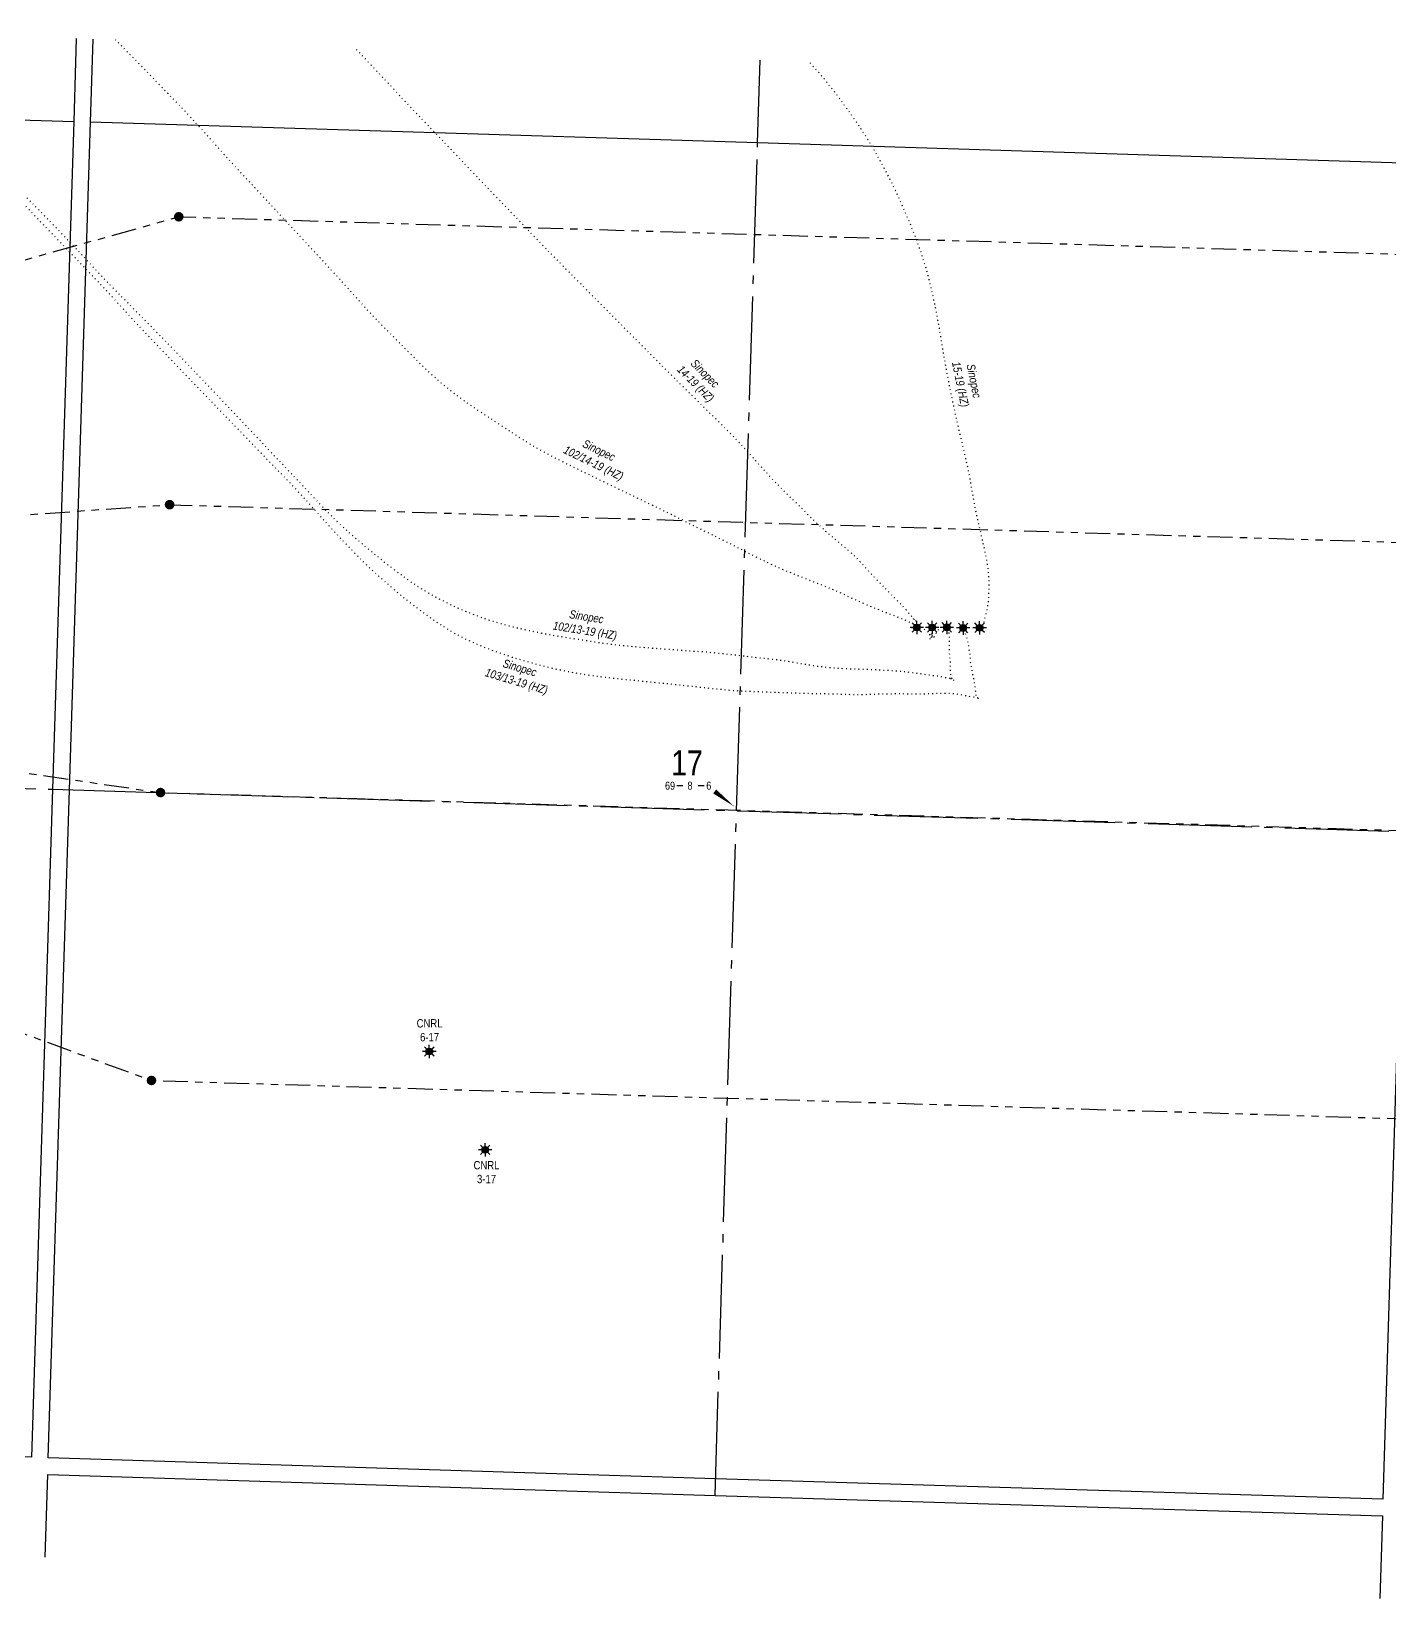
# Model space of a CAD drawing. Extents: x 353684 to 362846, y 6089656 to 6096169.
# Drawn here: x 359443 to 361079, y 6093163 to 6095051 of the extents above; entities that cross this region are included whole.
import ezdxf
from ezdxf.enums import TextEntityAlignment as Align

# ---------------------------------------------------------------- set-up
doc = ezdxf.new("R2010")
doc.units = 0
doc.header["$LTSCALE"] = 5
for name, pattern in [('foc-DOT', [1, 0.2, -0.8]), ('foc-DRILLPATH', [14.75, 6, -1.75, 1.75, -1.75, 1.75, -1.75]), ('foc-QUARTERLINE', [33, 25, -3, 2, -3])]:
    doc.linetypes.add(name, pattern=pattern)
for name, color, linetype in [('10', 1, 'Continuous'), ('9', 3, 'Continuous'), ('ABADATA-DRILL', 8, 'foc-DOT'), ('ABADATA-DRILL-T', 8, 'Continuous'), ('DRILL-T', 8, 'Continuous'), ('L-MON', 1, 'Continuous'), ('L-QSEC', 8, 'foc-QUARTERLINE'), ('L-SEC', 7, 'Continuous'), ('L-SECLBL', 7, 'Continuous'), ('P-PDRILLPATH', 12, 'foc-DRILLPATH')]:
    doc.layers.add(name, color=color, linetype=linetype)
doc.styles.add('80L', font='ARIALN.TTF', dxfattribs={"height": 10})
doc.styles.add('SIMPLEX', font='ARIALN.TTF')

# ---------------------------------------------------------------- blocks, each defined once
blk = doc.blocks.new('plbh')
at = {"layer": 'L-MON'}
h = blk.add_hatch(color=255, dxfattribs=at)
h.dxf.hatch_style = 1
edge = h.paths.add_edge_path()
edge.add_arc((0, 0), 1.16, 0, 360)
h = blk.add_hatch(color=256, dxfattribs=at)
h.dxf.hatch_style = 1
h.paths.add_polyline_path([(-0.96, 0, 1), (0.96, 0, 1)])
h.paths.add_polyline_path([(0.91, 0, -1), (-0.91, 0, -1)], flags=16)
h.paths.add_polyline_path([(0.45, 0, -1), (-0.45, 0, -1)], flags=0)
h = blk.add_hatch(color=256, dxfattribs=at)
h.dxf.hatch_style = 1
h.paths.add_polyline_path([(-0.45, 0, 1), (0.45, 0, 1)])
h.paths.add_polyline_path([(0.4, 0, -1), (-0.4, 0, -1)], flags=16)
at = {"layer": 'L-MON', "color": 240}
for radius in [0.96, 0.91, 0.45, 0.4]:
    blk.add_circle((0, 0), radius, dxfattribs=at)
blk = doc.blocks.new('GAS')
h = blk.add_hatch(color=255)
h.dxf.hatch_style = 1
edge = h.paths.add_edge_path()
edge.add_arc((0, 0), 0.9, 0, 360)
for p, q in [((-0.81, 0), (-1.62, 0)), ((-0.57, 0.57), (-1.14, 1.14)), ((0, 0.81), (0, 1.62)), ((0.57, 0.57), (1.14, 1.14)), ((1.62, 0), (0.81, 0)), ((-0.57, -0.57), (-1.14, -1.14)), ((0, -0.81), (0, -1.62)), ((1.14, -1.14), (0.57, -0.57))]:
    blk.add_line(p, q)
blk.add_circle((0, 0), 0.8)
blk = doc.blocks.new('L-SECLBL')
at = {"layer": '9', "color": 7}
for p, q in [((-5.1, -27.8), (-12.3, -27.8)), ((20.7, -27.8), (13.5, -27.8))]:
    blk.add_line(p, q, dxfattribs=at)
at = {"layer": '10', "color": 2, "style": 'SIMPLEX'}
blk.add_attdef('SEC', text='', height=30, dxfattribs=at).set_placement((0, 0), align=Align.MIDDLE)
at = {"layer": '10', "color": 5, "style": '80L'}
blk.add_attdef('TWP', text='', height=9.5, dxfattribs=at).set_placement((-14.4, -27.4), align=Align.MIDDLE_RIGHT)
blk.add_attdef('RGE', text='', height=9.5, dxfattribs=at).set_placement((3.6, -27.4), align=Align.MIDDLE_CENTER)
blk.add_attdef('MER', text='', height=9.5, dxfattribs=at).set_placement((23.2, -27.4), align=Align.MIDDLE_LEFT)

msp = doc.modelspace()

# ---------------------------------------------------------------- linework, layer by layer
at = {"layer": 'ABADATA-DRILL', "flags": 128}
for points in [[(360566.7, 6094332.872), (360566.7, 6094332.872), (360566.701, 6094332.932), (360566.624, 6094333.004), (360566.462, 6094333.26), (360566.387, 6094333.762), (360566.231, 6094334.207), (360566.437, 6094334.081), (360566.346, 6094333.093), (360565.805, 6094332.42), (360565.298, 6094332.195), (360564.538, 6094331.879), (360563.859, 6094331.61), (360563.403, 6094331.424), (360563.395, 6094331.474), (360563.683, 6094331.735), (360563.89, 6094331.979), (360564.256, 6094332.478), (360564.631, 6094332.956), (360565.028, 6094333.504), (360565.333, 6094334.275), (360565.464, 6094334.961), (360565.532, 6094334.889), (360565.624, 6094334.306), (360565.851, 6094332.608), (360566.38, 6094329.37), (360567.364, 6094325.608), (360568.037, 6094323.776), (360568.76, 6094321.913), (360569.504, 6094319.788), (360570.218, 6094317.345), (360570.75, 6094314.827), (360571.092, 6094312.635), (360571.443, 6094310.413), (360571.823, 6094307.82), (360572.279, 6094305.125), (360572.748, 6094302.519), (360573.146, 6094299.865), (360573.39, 6094297.086), (360573.481, 6094294.232), (360573.654, 6094291.445), (360574.142, 6094288.779), (360574.708, 6094286.1), (360575.148, 6094283.175), (360575.559, 6094280.331), (360575.97, 6094277.767), (360576.433, 6094275.281), (360577.037, 6094272.851), (360577.681, 6094270.38), (360578.224, 6094267.892), (360578.584, 6094265.319), (360578.883, 6094262.729), (360579.249, 6094260.316), (360579.574, 6094257.915), (360579.855, 6094255.365), (360580.132, 6094253.025), (360580.408, 6094251.276), (360580.709, 6094250.006), (360581.097, 6094249.293), (360581.6, 6094249.088), (360582.194, 6094248.879), (360582.741, 6094248.432), (360583.095, 6094247.92), (360583.202, 6094247.517), (360583.061, 6094247.171), (360582.864, 6094246.947), (360582.666, 6094246.663), (360582.74, 6094246.501), (360582.961, 6094246.504), (360582.969, 6094246.464), (360582.745, 6094246.321), (360582.614, 6094246.305), (360582.629, 6094246.464), (360582.856, 6094246.687), (360582.844, 6094246.618), (360582.636, 6094246.344), (360583.251, 6094246.495), (360583.375, 6094246.651), (360583.376, 6094246.661), (360583.281, 6094246.824), (360583.029, 6094247.102), (360582.782, 6094247.51), (360582.584, 6094247.886), (360582.261, 6094248.126), (360581.636, 6094248.306), (360580.671, 6094248.466), (360579.385, 6094248.616), (360577.769, 6094248.767), (360575.954, 6094248.973), (360573.874, 6094249.318), (360571.337, 6094249.787), (360568.404, 6094250.359), (360565.123, 6094251.042), (360561.514, 6094251.774), (360557.474, 6094252.47), (360553.079, 6094253.008), (360548.356, 6094253.305), (360543.365, 6094253.38), (360537.93, 6094253.29), (360532.131, 6094253.08), (360526.041, 6094252.85), (360519.631, 6094252.629), (360513.053, 6094252.484), (360506.179, 6094252.468), (360498.939, 6094252.583), (360491.51, 6094252.725), (360483.917, 6094252.761), (360476.26, 6094252.64), (360468.412, 6094252.504), (360460.401, 6094252.294), (360452.208, 6094251.999), (360443.848, 6094251.779), (360435.272, 6094251.746), (360426.794, 6094251.92), (360410.791, 6094252.409), (360405.814, 6094252.564), (360397.146, 6094252.774), (360388.336, 6094252.918), (360379.517, 6094253.093), (360370.411, 6094253.356), (360361.187, 6094253.684), (360351.973, 6094254.011), (360342.768, 6094254.328), (360333.503, 6094254.637), (360324.059, 6094254.971), (360314.704, 6094255.292), (360305.281, 6094255.646), (360296.041, 6094256.124), (360286.598, 6094256.798), (360277.148, 6094257.613), (360267.664, 6094258.569), (360248.778, 6094260.598), (360239.244, 6094261.595), (360229.75, 6094262.591), (360220.168, 6094263.63), (360210.795, 6094264.643), (360201.391, 6094265.616), (360191.767, 6094266.596), (360182.171, 6094267.546), (360172.616, 6094268.484), (360163.032, 6094269.453), (360153.486, 6094270.39), (360134.261, 6094272.46), (360115.221, 6094275.014), (360096.219, 6094278.137), (360077.476, 6094281.853), (360058.856, 6094286.315), (360040.234, 6094291.367), (360022.034, 6094296.797), (360003.894, 6094302.865), (359985.938, 6094309.717), (359977.052, 6094313.496), (359968.321, 6094317.479), (359951.279, 6094326.354), (359935.084, 6094336.414), (359919.307, 6094347.35), (359903.961, 6094358.664), (359889.095, 6094370.592), (359874.523, 6094382.972), (359860.126, 6094395.487), (359846.018, 6094408.622), (359832.407, 6094422.333), (359819.133, 6094436.203), (359805.939, 6094450.11), (359792.976, 6094464.351), (359780.256, 6094478.714), (359767.336, 6094493.043), (359754.224, 6094507.008), (359727.595, 6094534.461), (359714.196, 6094548.215), (359700.889, 6094562.016), (359687.573, 6094575.857), (359674.305, 6094589.627), (359660.982, 6094603.539), (359647.753, 6094617.297), (359634.335, 6094631.082), (359620.939, 6094644.916), (359607.653, 6094658.736), (359594.201, 6094672.722), (359580.976, 6094686.58), (359567.799, 6094700.687), (359554.765, 6094714.91), (359541.751, 6094729.142), (359528.694, 6094743.266), (359515.834, 6094756.953), (359502.46, 6094770.876), (359489.125, 6094784.728), (359475.743, 6094798.701), (359462.611, 6094812.327), (359449.392, 6094826.075), (359436.207, 6094839.953), (359422.935, 6094853.903), (359409.523, 6094867.887), (359396.418, 6094881.752), (359383.196, 6094895.71), (359369.924, 6094909.68), (359356.871, 6094923.604), (359343.764, 6094937.739), (359330.618, 6094951.885), (359317.572, 6094966.038), (359304.606, 6094980.179), (359291.511, 6094994.383), (359278.505, 6095008.535), (359265.468, 6095022.648), (359252.26, 6095036.736), (359239.091, 6095050.793)], [(360546.6, 6094333.276), (360546.6, 6094333.276), (360546.633, 6094333.365), (360546.666, 6094333.464), (360546.642, 6094333.664), (360546.568, 6094334.187), (360546.416, 6094334.762), (360546.033, 6094335.334), (360545.593, 6094335.968), (360545.215, 6094336.36), (360544.842, 6094336.272), (360544.617, 6094335.799), (360544.382, 6094334.995), (360544.268, 6094334.229), (360544.502, 6094333.701), (360545.014, 6094333.105), (360545.791, 6094332.36), (360546.373, 6094331.772), (360546.676, 6094331.562), (360546.844, 6094331.467), (360546.893, 6094331.435), (360547.011, 6094331.382), (360547.119, 6094331.318), (360547.236, 6094331.205), (360547.339, 6094330.981), (360547.435, 6094330.538), (360547.544, 6094329.855), (360547.616, 6094328.962), (360547.67, 6094327.81), (360547.738, 6094326.447), (360547.875, 6094324.732), (360548.03, 6094322.656), (360548.203, 6094320.489), (360548.326, 6094318.335), (360548.282, 6094315.965), (360548.198, 6094313.586), (360548.187, 6094311.306), (360548.277, 6094309.062), (360548.327, 6094306.809), (360548.335, 6094304.488), (360548.383, 6094302.165), (360548.501, 6094299.85), (360548.709, 6094297.543), (360548.951, 6094295.354), (360549.249, 6094293.344), (360549.518, 6094291.404), (360549.577, 6094289.442), (360549.493, 6094287.383), (360549.452, 6094285.083), (360549.497, 6094282.681), (360549.623, 6094280.316), (360549.672, 6094278.033), (360549.722, 6094276.101), (360549.885, 6094274.575), (360550.125, 6094273.287), (360550.449, 6094272.456), (360550.859, 6094272.123), (360551.287, 6094271.74), (360551.685, 6094271.017), (360552.058, 6094270.125), (360552.446, 6094269.423), (360552.862, 6094268.969), (360553.265, 6094268.737), (360553.653, 6094268.675), (360553.802, 6094268.94), (360553.856, 6094269.399), (360553.539, 6094269.819), (360553.082, 6094269.933), (360552.735, 6094270.044), (360552.609, 6094270.478), (360552.665, 6094270.997), (360552.081, 6094271.515), (360551.008, 6094271.759), (360550.442, 6094271.576), (360550.373, 6094271.288), (360550.425, 6094271.036), (360550.398, 6094270.817), (360550.497, 6094270.764), (360550.693, 6094270.978), (360550.698, 6094271.138), (360550.546, 6094271.053), (360550.42, 6094270.887), (360550.385, 6094270.727), (360550.384, 6094270.688), (360550.43, 6094270.856), (360550.569, 6094271.172), (360550.8, 6094271.515), (360550.97, 6094271.5), (360551.085, 6094271.346), (360551.094, 6094271.326), (360551.084, 6094271.326), (360550.846, 6094271.363), (360550.267, 6094271.411), (360549.399, 6094271.509), (360548.334, 6094271.682), (360546.909, 6094271.866), (360545.125, 6094272.082), (360543.114, 6094272.405), (360540.878, 6094272.875), (360538.323, 6094273.404), (360535.357, 6094273.917), (360532.04, 6094274.371), (360528.4, 6094274.754), (360524.452, 6094275.207), (360520.24, 6094275.839), (360515.93, 6094276.563), (360511.251, 6094277.31), (360506.301, 6094278.004), (360501.007, 6094278.629), (360495.513, 6094279.201), (360489.847, 6094279.767), (360484.071, 6094280.288), (360478.191, 6094280.691), (360472.048, 6094281.022), (360457.486, 6094281.816), (360456.377, 6094281.881), (360449.732, 6094282.128), (360443.193, 6094282.292), (360436.646, 6094282.466), (360430.148, 6094282.648), (360423.684, 6094282.95), (360417.345, 6094283.387), (360410.847, 6094283.86), (360404.3, 6094284.384), (360397.537, 6094285.055), (360391.027, 6094285.778), (360384.241, 6094286.67), (360377.351, 6094287.745), (360369.947, 6094289.016), (360361.998, 6094290.465), (360353.819, 6094291.9), (360345.493, 6094293.12), (360337.04, 6094294.124), (360328.544, 6094295.029), (360319.92, 6094295.978), (360311.197, 6094296.99), (360302.355, 6094298.036), (360293.533, 6094299.061), (360284.39, 6094300.076), (360275.147, 6094301.085), (360267.298, 6094301.9), (360257.821, 6094302.775), (360248.27, 6094303.523), (360238.756, 6094304.18), (360229.231, 6094304.837), (360210.244, 6094306.179), (360191.181, 6094307.653), (360172.248, 6094309.164), (360153.392, 6094310.872), (360133.749, 6094313.315), (360114.67, 6094316.231), (360095.662, 6094319.134), (360076.628, 6094322.198), (360057.707, 6094325.679), (360038.747, 6094329.522), (360019.946, 6094333.96), (360001.351, 6094339.221), (359983.201, 6094345.289), (359965.508, 6094352.204), (359948.198, 6094359.887), (359931.267, 6094368.478), (359914.855, 6094377.974), (359898.949, 6094388.314), (359883.617, 6094399.427), (359868.631, 6094411.04), (359854.148, 6094422.716), (359839.306, 6094435.115), (359824.955, 6094447.508), (359810.947, 6094460.33), (359797.568, 6094473.763), (359784.581, 6094487.544), (359771.615, 6094501.385), (359758.608, 6094515.187), (359745.539, 6094528.9), (359732.501, 6094542.683), (359719.516, 6094556.534), (359706.488, 6094570.317), (359693.47, 6094584.079), (359680.433, 6094597.882), (359667.406, 6094611.654), (359654.367, 6094625.407), (359641.266, 6094639.081), (359628.165, 6094652.746), (359615.056, 6094666.491), (359601.875, 6094680.138), (359588.58, 6094693.709), (359575.234, 6094707.211), (359561.906, 6094720.652), (359548.356, 6094734.381), (359534.9, 6094748.207), (359521.678, 6094762.175), (359508.616, 6094776.139), (359495.455, 6094790.136), (359482.164, 6094804.126), (359468.819, 6094817.999), (359455.384, 6094831.864), (359441.976, 6094845.618), (359428.529, 6094859.444), (359415.053, 6094873.28), (359401.668, 6094887.154), (359388.602, 6094901.277), (359375.763, 6094915.674), (359363.086, 6094930.086), (359350.31, 6094944.571), (359337.57, 6094958.925), (359324.77, 6094973.26), (359311.709, 6094987.574), (359298.719, 6095001.575), (359285.774, 6095015.755), (359272.926, 6095030.163), (359260.139, 6095044.608), (359255.833, 6095049.553)], [(360526.635, 6094333.898), (360526.635, 6094333.898), (360526.774, 6094333.863), (360526.844, 6094333.881), (360526.866, 6094333.931), (360526.88, 6094334.06), (360526.875, 6094334.22), (360526.899, 6094334.37), (360526.953, 6094335.128), (360526.934, 6094335.479), (360526.954, 6094335.789), (360526.989, 6094335.948), (360526.989, 6094335.958), (360526.957, 6094335.899), (360526.905, 6094335.82), (360526.671, 6094335.707), (360526.275, 6094335.51), (360525.829, 6094335.323), (360525.364, 6094335.168), (360524.85, 6094334.744), (360524.509, 6094334.064), (360524.426, 6094333.636), (360524.376, 6094333.328), (360524.345, 6094332.979), (360524.336, 6094332.679), (360524.348, 6094332.418), (360524.394, 6094332.287), (360524.467, 6094332.074), (360524.566, 6094331.721), (360524.671, 6094331.238), (360524.696, 6094330.126), (360524.655, 6094329.117), (360524.663, 6094328.727), (360524.651, 6094328.337), (360524.655, 6094327.836), (360524.666, 6094327.226), (360524.693, 6094325.834), (360524.688, 6094324.394), (360524.688, 6094323.733), (360524.699, 6094323.133), (360524.722, 6094321.952), (360524.763, 6094321.34), (360524.787, 6094320.809), (360524.812, 6094320.028), (360524.827, 6094319.527), (360524.908, 6094319.244), (360525.572, 6094319.034), (360526.074, 6094319.428), (360526.16, 6094319.606), (360526.336, 6094320.14), (360526.66, 6094320.881), (360526.781, 6094321.237), (360526.81, 6094321.546), (360526.818, 6094321.776), (360526.801, 6094321.897), (360526.853, 6094321.965), (360526.993, 6094321.931), (360527.2, 6094321.844), (360527.449, 6094321.797), (360527.718, 6094321.778), (360528.021, 6094321.859), (360528.326, 6094322.029), (360528.62, 6094322.13), (360528.929, 6094322.121), (360529.148, 6094322.084), (360529.366, 6094322.017), (360529.639, 6094322.108), (360529.852, 6094322.182), (360529.856, 6094322.002), (360529.699, 6094321.776), (360529.455, 6094321.664), (360529.176, 6094321.673), (360528.929, 6094321.78), (360528.691, 6094321.868), (360528.465, 6094321.985), (360528.23, 6094322.162), (360527.966, 6094322.361), (360527.676, 6094322.68), (360527.44, 6094323.137), (360527.287, 6094323.663), (360527.188, 6094324.046), (360527.107, 6094324.008), (360526.882, 6094323.515), (360526.552, 6094322.885), (360526.228, 6094322.445), (360525.93, 6094322.194), (360525.666, 6094322.062), (360525.662, 6094321.942), (360525.964, 6094321.683), (360526.373, 6094321.32), (360526.843, 6094320.985), (360527.246, 6094320.742), (360527.531, 6094320.603), (360527.758, 6094320.476), (360528.131, 6094320.245), (360528.259, 6094320.191), (360528.36, 6094320.217), (360528.484, 6094320.344), (360528.639, 6094320.519), (360528.825, 6094320.693), (360529.037, 6094320.747), (360529.245, 6094320.68), (360529.432, 6094320.604), (360529.582, 6094320.59), (360529.664, 6094320.637), (360529.707, 6094320.756), (360529.804, 6094320.963), (360529.952, 6094321.238), (360530.122, 6094321.553), (360530.197, 6094321.711), (360530.165, 6094321.962), (360529.984, 6094322.258), (360529.548, 6094322.712), (360528.985, 6094323.259), (360528.373, 6094323.839), (360527.586, 6094324.283), (360526.629, 6094324.724), (360525.549, 6094325.367), (360524.531, 6094326.09), (360523.663, 6094326.827), (360522.667, 6094327.608), (360521.374, 6094328.489), (360519.746, 6094329.54), (360517.832, 6094330.75), (360515.583, 6094332.101), (360512.946, 6094333.514), (360509.898, 6094334.92), (360506.463, 6094336.397), (360502.704, 6094338.095), (360498.641, 6094339.983), (360494.239, 6094341.941), (360489.52, 6094343.959), (360484.518, 6094345.916), (360479.257, 6094347.88), (360473.789, 6094349.962), (360468.017, 6094352.223), (360461.989, 6094354.632), (360455.764, 6094357.137), (360449.393, 6094359.796), (360442.909, 6094362.64), (360436.279, 6094365.648), (360429.433, 6094368.793), (360422.439, 6094371.982), (360418.877, 6094373.554), (360415.876, 6094374.868), (360405.68, 6094379.348), (360403.815, 6094380.176), (360401.13, 6094381.33), (360396.733, 6094383.088), (360390.889, 6094385.311), (360389.524, 6094385.824), (360380.529, 6094389.326), (360376.695, 6094390.866), (360370.826, 6094393.23), (360369.502, 6094393.762), (360362.228, 6094396.659), (360354.927, 6094399.618), (360347.658, 6094402.676), (360340.424, 6094405.863), (360339.299, 6094406.378), (360333.223, 6094409.169), (360327.78, 6094411.73), (360325.237, 6094412.96), (360318.566, 6094416.219), (360311.029, 6094419.976), (360303.386, 6094423.866), (360295.577, 6094427.871), (360287.649, 6094431.92), (360285.916, 6094432.804), (360279.552, 6094436.004), (360271.296, 6094440.103), (360262.87, 6094444.228), (360254.345, 6094448.365), (360245.823, 6094452.603), (360237.253, 6094456.922), (360228.694, 6094461.26), (360220.134, 6094465.589), (360213.621, 6094468.814), (360204.989, 6094473.035), (360198.345, 6094476.233), (360196.305, 6094477.217), (360187.62, 6094481.37), (360170.312, 6094489.753), (360152.964, 6094498.117), (360135.556, 6094506.474), (360118.25, 6094514.927), (360100.923, 6094523.311), (360083.639, 6094531.813), (360066.493, 6094540.561), (360049.623, 6094549.821), (360033.209, 6094559.918), (360017.1, 6094570.475), (360000.992, 6094581.081), (359984.853, 6094591.649), (359968.879, 6094602.372), (359953.263, 6094613.684), (359938.21, 6094625.709), (359923.759, 6094638.435), (359909.877, 6094651.764), (359896.295, 6094665.404), (359882.704, 6094679.073), (359869.143, 6094692.743), (359855.706, 6094706.558), (359842.538, 6094720.655), (359829.658, 6094734.993), (359816.799, 6094749.34), (359803.786, 6094763.593), (359790.71, 6094777.757), (359777.612, 6094791.842), (359764.465, 6094805.948), (359751.348, 6094820.073), (359738.271, 6094834.198), (359725.114, 6094848.324), (359711.978, 6094862.45), (359698.889, 6094876.535), (359685.723, 6094890.662), (359672.76, 6094904.912), (359659.963, 6094919.338), (359647.073, 6094933.697), (359634.09, 6094947.938), (359620.788, 6094961.909), (359607.372, 6094975.744), (359592.744, 6094991.127), (359579.268, 6095004.963), (359565.738, 6095018.681), (359552.239, 6095032.408), (359544.203, 6095040.597)], [(360507.213, 6094335.505), (360507.213, 6094335.505), (360507.268, 6094335.363), (360507.408, 6094335.019), (360507.62, 6094334.452), (360507.873, 6094333.894), (360508.112, 6094333.536), (360508.209, 6094333.103), (360508.143, 6094332.595), (360508.041, 6094331.898), (360507.492, 6094331.635), (360506.407, 6094332.109), (360505.425, 6094332.7), (360504.853, 6094332.988), (360504.483, 6094332.989), (360504.03, 6094332.903), (360503.492, 6094332.64), (360503.298, 6094332.516), (360503.073, 6094332.363), (360502.877, 6094332.169), (360502.947, 6094332.167), (360503.486, 6094332.45), (360503.689, 6094332.544), (360504.087, 6094332.791), (360504.537, 6094333.118), (360505.019, 6094333.483), (360505.415, 6094333.981), (360505.558, 6094334.406), (360505.805, 6094334.959), (360506.248, 6094335.696), (360506.366, 6094335.932), (360506.685, 6094336.552), (360506.978, 6094336.963), (360507.417, 6094337.58), (360508.01, 6094338.282), (360508.298, 6094338.563), (360508.372, 6094338.981), (360508.379, 6094339.541), (360508.39, 6094340.231), (360508.169, 6094340.818), (360507.714, 6094341.313), (360507.608, 6094341.436), (360507.086, 6094342.042), (360506.584, 6094342.608), (360506.298, 6094343.067), (360505.955, 6094343.618), (360505.473, 6094343.894), (360505.085, 6094343.635), (360504.946, 6094343.34), (360504.998, 6094343.088), (360505.182, 6094342.912), (360505.735, 6094342.675), (360506.082, 6094342.234), (360506.204, 6094341.98), (360506.643, 6094341.616), (360506.739, 6094341.493), (360506.59, 6094341.218), (360506.443, 6094341.002), (360506.446, 6094341.412), (360506.489, 6094341.821), (360506.526, 6094342.05), (360506.538, 6094342.119), (360506.522, 6094342.25), (360506.494, 6094342.311), (360506.398, 6094342.424), (360506.098, 6094342.763), (360505.596, 6094343.329), (360504.948, 6094344.07), (360504.126, 6094344.976), (360503.198, 6094346.025), (360502.145, 6094347.229), (360500.957, 6094348.577), (360499.653, 6094350.088), (360498.184, 6094351.765), (360496.544, 6094353.706), (360494.624, 6094355.987), (360492.322, 6094358.51), (360489.614, 6094361.196), (360486.622, 6094364.071), (360483.489, 6094367.23), (360480.165, 6094370.685), (360476.589, 6094374.418), (360472.721, 6094378.411), (360468.598, 6094382.531), (360464.3, 6094386.857), (360459.93, 6094391.405), (360455.487, 6094396.216), (360450.9, 6094401.211), (360446.137, 6094406.332), (360441.161, 6094411.65), (360435.946, 6094417.035), (360430.458, 6094422.329), (360424.675, 6094427.481), (360418.669, 6094432.521), (360412.426, 6094437.648), (360406.078, 6094442.968), (360399.719, 6094448.539), (360393.405, 6094454.318), (360387.484, 6094459.836), (360378.13, 6094468.851), (360375.831, 6094471.154), (360375.501, 6094471.484), (360371.806, 6094475.251), (360365.43, 6094481.563), (360358.987, 6094487.687), (360352.607, 6094493.869), (360346.319, 6094500.148), (360340.075, 6094506.555), (360333.884, 6094513.051), (360327.758, 6094519.685), (360321.665, 6094526.428), (360315.544, 6094533.232), (360309.383, 6094540.067), (360303.134, 6094546.936), (360296.835, 6094553.825), (360290.425, 6094560.658), (360283.852, 6094567.426), (360277.158, 6094574.128), (360270.382, 6094580.802), (360263.558, 6094587.528), (360256.744, 6094594.234), (360249.909, 6094600.93), (360243.075, 6094607.676), (360236.212, 6094614.433), (360229.359, 6094621.17), (360222.486, 6094627.927), (360215.653, 6094634.683), (360208.851, 6094641.499), (360202.071, 6094648.333), (360195.28, 6094655.168), (360184.221, 6094666.278), (360181.708, 6094668.797), (360168.116, 6094682.457), (360154.526, 6094696.148), (360140.935, 6094709.818), (360127.363, 6094723.477), (360113.801, 6094737.126), (360100.242, 6094750.845), (360086.702, 6094764.544), (360073.182, 6094778.271), (360059.725, 6094792.077), (360046.349, 6094805.901), (360033.016, 6094819.823), (360019.694, 6094833.775), (360012.976, 6094840.707), (360006.237, 6094847.601), (359992.852, 6094861.464), (359979.57, 6094875.395), (359966.349, 6094889.393), (359953.13, 6094903.442), (359939.836, 6094917.363), (359926.462, 6094931.236), (359919.775, 6094938.178), (359913.097, 6094945.119), (359899.825, 6094959.07), (359886.677, 6094973.156), (359873.529, 6094987.243), (359866.934, 6094994.262), (359860.33, 6095001.281), (359853.745, 6095008.319), (359847.151, 6095015.348), (359833.91, 6095029.337), (359831.795, 6095031.582)], [(360586.661, 6094332.139), (360586.661, 6094332.139), (360586.697, 6094332.017), (360586.931, 6094331.8), (360587.433, 6094331.534), (360588.085, 6094331.284), (360588.781, 6094331.142), (360589.35, 6094331.084), (360589.687, 6094331.314), (360589.678, 6094331.685), (360589.151, 6094332.091), (360588.257, 6094332.639), (360587.364, 6094333.187), (360586.565, 6094333.542), (360585.511, 6094333.745), (360584.34, 6094333.762), (360583.482, 6094333.508), (360583.004, 6094333.263), (360582.698, 6094333.073), (360582.308, 6094332.745), (360582.178, 6094332.418), (360582.225, 6094332.027), (360582.452, 6094331.269), (360582.717, 6094330.781), (360582.981, 6094330.592), (360583.181, 6094330.596), (360583.315, 6094330.712), (360583.48, 6094330.877), (360583.716, 6094331.05), (360583.932, 6094331.243), (360584.15, 6094331.497), (360584.331, 6094331.841), (360584.504, 6094332.266), (360584.866, 6094332.955), (360585.191, 6094333.765), (360585.339, 6094334.351), (360585.507, 6094334.596), (360585.85, 6094335.025), (360585.964, 6094335.132), (360585.915, 6094335.153), (360585.929, 6094335.303), (360585.868, 6094335.275), (360585.661, 6094335.702), (360585.651, 6094336.342), (360585.964, 6094336.743), (360586.314, 6094336.091), (360586.413, 6094335.418), (360586.485, 6094335.146), (360586.596, 6094334.862), (360587.24, 6094334.022), (360588.011, 6094333.407), (360588.53, 6094333.051), (360588.767, 6094332.953), (360589.188, 6094333.271), (360588.967, 6094333.257), (360588.156, 6094332.933), (360588.182, 6094333.122), (360588.264, 6094333.179), (360588.346, 6094333.247), (360588.442, 6094333.414), (360588.453, 6094333.444), (360588.647, 6094333.898), (360588.948, 6094334.579), (360589.259, 6094335.569), (360589.52, 6094336.882), (360589.847, 6094338.372), (360590.256, 6094339.96), (360590.729, 6094341.637), (360591.245, 6094343.461), (360591.81, 6094345.535), (360592.468, 6094348.036), (360593.26, 6094350.972), (360594.045, 6094354.34), (360594.76, 6094358.029), (360595.335, 6094362.043), (360595.74, 6094366.352), (360595.997, 6094371.077), (360596.196, 6094376.203), (360596.369, 6094381.74), (360596.35, 6094387.574), (360596.068, 6094393.615), (360595.531, 6094399.835), (360594.791, 6094406.261), (360593.741, 6094413.037), (360592.406, 6094419.982), (360590.833, 6094427.305), (360589.173, 6094434.71), (360587.426, 6094442.248), (360585.612, 6094449.868), (360583.765, 6094457.699), (360581.945, 6094465.75), (360580.251, 6094474.027), (360578.661, 6094482.4), (360577.213, 6094490.219), (360574.263, 6094506.659), (360573.333, 6094512.12), (360571.666, 6094520.927), (360569.766, 6094529.65), (360567.775, 6094538.326), (360565.724, 6094547.014), (360563.721, 6094555.621), (360561.729, 6094564.277), (360559.693, 6094573.095), (360557.649, 6094582.003), (360555.664, 6094590.879), (360553.664, 6094599.905), (360551.722, 6094608.9), (360549.849, 6094618.133), (360548.035, 6094627.374), (360546.245, 6094636.714), (360544.505, 6094646.073), (360542.806, 6094655.45), (360541.159, 6094664.886), (360539.564, 6094674.39), (360537.983, 6094683.724), (360536.378, 6094693.238), (360535.201, 6094700.088), (360534.758, 6094702.583), (360533.018, 6094711.922), (360531.109, 6094721.306), (360529.041, 6094730.745), (360526.913, 6094740.146), (360524.673, 6094749.51), (360522.242, 6094758.84), (360519.638, 6094768.066), (360513.811, 6094786.266), (360507.305, 6094804.177), (360500.06, 6094822.131), (360492.368, 6094839.87), (360484.399, 6094857.386), (360475.934, 6094874.718), (360467.064, 6094891.572), (360457.763, 6094908.1), (360447.856, 6094924.406), (360437.309, 6094940.442), (360426.175, 6094956.217), (360414.672, 6094971.752), (360402.961, 6094987.014), (360390.739, 6095001.612), (360379.112, 6095014.425)], [(360526.635, 6094333.898), (360526.635, 6094333.898), (360526.784, 6094333.863), (360526.854, 6094333.871), (360526.876, 6094333.93), (360526.89, 6094334.06), (360526.885, 6094334.22), (360526.91, 6094334.369), (360526.973, 6094335.128), (360526.944, 6094335.479), (360526.964, 6094335.788), (360526.998, 6094335.937), (360526.999, 6094335.957), (360526.977, 6094335.898), (360526.915, 6094335.82), (360526.691, 6094335.707), (360526.285, 6094335.509), (360525.839, 6094335.323), (360525.373, 6094335.158), (360524.87, 6094334.743), (360524.519, 6094334.064), (360524.436, 6094333.636), (360524.386, 6094333.327), (360524.365, 6094332.978), (360524.345, 6094332.668), (360524.368, 6094332.418), (360524.404, 6094332.286), (360524.477, 6094332.064), (360524.576, 6094331.721), (360524.681, 6094331.237), (360524.706, 6094330.126), (360524.665, 6094329.117), (360524.673, 6094328.726), (360524.661, 6094328.336), (360524.665, 6094327.826), (360524.676, 6094327.226), (360524.703, 6094325.834), (360524.708, 6094324.393), (360524.707, 6094323.733), (360524.709, 6094323.133), (360524.732, 6094321.941), (360524.773, 6094321.34), (360524.796, 6094320.799), (360524.822, 6094320.027), (360524.847, 6094319.527), (360524.918, 6094319.244), (360525.582, 6094319.033), (360526.094, 6094319.428), (360526.18, 6094319.605), (360526.346, 6094320.14), (360526.67, 6094320.88), (360526.791, 6094321.237), (360526.82, 6094321.546), (360526.828, 6094321.776), (360526.811, 6094321.896), (360526.863, 6094321.955), (360527.002, 6094321.93), (360527.21, 6094321.844), (360527.458, 6094321.786), (360527.738, 6094321.778), (360528.031, 6094321.858), (360528.336, 6094322.029), (360528.649, 6094322.129), (360528.94, 6094322.13), (360529.158, 6094322.083), (360529.377, 6094322.027), (360529.659, 6094322.108), (360529.872, 6094322.181), (360529.866, 6094322.011), (360529.709, 6094321.776), (360529.475, 6094321.663), (360529.196, 6094321.672), (360528.939, 6094321.78), (360528.702, 6094321.878), (360528.475, 6094321.985), (360528.241, 6094322.172), (360527.977, 6094322.37), (360527.686, 6094322.68), (360527.461, 6094323.147), (360527.307, 6094323.672), (360527.198, 6094324.045), (360527.127, 6094324.008), (360526.892, 6094323.515), (360526.562, 6094322.885), (360526.238, 6094322.455), (360525.94, 6094322.204), (360525.676, 6094322.072), (360525.672, 6094321.942), (360525.974, 6094321.682), (360526.394, 6094321.329), (360526.853, 6094320.985), (360527.256, 6094320.752), (360527.542, 6094320.613), (360527.778, 6094320.486), (360528.141, 6094320.244), (360528.279, 6094320.19), (360528.37, 6094320.217), (360528.494, 6094320.343), (360528.66, 6094320.528), (360528.835, 6094320.703), (360529.047, 6094320.756), (360529.255, 6094320.69), (360529.442, 6094320.604), (360529.592, 6094320.589), (360529.684, 6094320.636), (360529.727, 6094320.755), (360529.814, 6094320.962), (360529.962, 6094321.238), (360530.132, 6094321.553), (360530.303, 6094321.888), (360530.464, 6094322.253), (360530.676, 6094322.636), (360530.908, 6094322.999), (360531.129, 6094323.363), (360531.35, 6094323.706), (360531.57, 6094324.039), (360531.77, 6094324.343), (360531.98, 6094324.667), (360532.211, 6094325.03), (360532.475, 6094325.472), (360532.753, 6094326.043), (360533.027, 6094326.495), (360533.284, 6094326.707), (360533.559, 6094326.859), (360533.834, 6094327.03), (360534.111, 6094327.242), (360534.379, 6094327.483), (360534.597, 6094327.737), (360534.806, 6094328.03), (360534.927, 6094328.367), (360534.988, 6094328.735), (360535.08, 6094329.112), (360535.221, 6094329.478), (360535.373, 6094329.854), (360535.496, 6094330.28), (360535.58, 6094330.708)]]:
    msp.add_lwpolyline(points, dxfattribs=at)
at = {"layer": 'L-QSEC'}
for p, q in [((360317.414, 6094916.408), (360320.578, 6095016.259)), ((360266.252, 6093287.262), (360317.414, 6094916.408)), ((358663.486, 6094162.928), (359468.411, 6094137.91)), ((359468.411, 6094137.91), (361095.633, 6094087.009))]:
    msp.add_line(p, q, dxfattribs=at)
at = {"layer": 'L-SEC'}
for p, q in [((359496.913, 6095042.08), (359493.806, 6094942.227)), ((359513.913, 6094941.597), (359517.02, 6095041.449)), ((358688.99, 6094966.54), (359493.806, 6094942.227)), ((359493.806, 6094942.227), (359468.411, 6094137.91)), ((359488.518, 6094137.281), (359513.913, 6094941.597)), ((360317.414, 6094916.408), (359513.913, 6094941.597)), ((361120.709, 6094891.229), (360317.414, 6094916.408)), ((359468.411, 6094137.91), (359443.061, 6093333.5)), ((359463.168, 6093332.862), (359488.518, 6094137.281)), ((361095.633, 6094087.009), (361070.589, 6093282.808)), ((359443.061, 6093333.5), (358638.179, 6093358.614)), ((360266.883, 6093307.368), (359463.168, 6093332.862)), ((359459.388, 6093213.187), (359462.534, 6093312.756)), ((359462.534, 6093312.756), (360266.252, 6093287.262)), ((361070.589, 6093282.808), (360266.883, 6093307.368)), ((360266.252, 6093287.262), (361069.964, 6093262.701)), ((361069.964, 6093262.701), (361066.844, 6093163.121))]:
    msp.add_line(p, q, dxfattribs=at)
at = {"layer": 'L-SECLBL', "flags": 128}
msp.add_lwpolyline([(360289.517, 6094117.065, 0, 5.998, 0), (360265.765, 6094135.353, 0, 0, 0)], format="xyseb", dxfattribs=at)
at = {"layer": 'P-PDRILLPATH', "flags": 128}
for points in [[(357977.894, 6094367.13), (359620.271, 6094827.454), (362043.83, 6094753.265)], [(357987.886, 6094366.805), (359609.324, 6094480.717), (362033.229, 6094406.517)], [(357997.873, 6094366.486), (359598.377, 6094133.979), (362022.627, 6094059.769)], [(358007.856, 6094366.182), (359587.43, 6093787.242), (362012.026, 6093713.021)]]:
    msp.add_lwpolyline(points, dxfattribs=at)

# ---------------------------------------------------------------- block references
at = {"layer": 'ABADATA-DRILL-T', "xscale": 4.99867584999998, "yscale": 4.99867584999998, "zscale": 4.99867584999998}
for p in [(360509.222, 6094332.741), (360527.757, 6094332.779), (360545.5, 6094332.914), (360565.003, 6094332.237), (360584.912, 6094332.508), (359922.052, 6093822.041), (359989.465, 6093703.785)]:
    msp.add_blockref('GAS', p, dxfattribs=at)
at = {"layer": 'L-MON', "xscale": 4.998703049999992, "yscale": 4.998703049999992, "zscale": 4.998703049999992}
for p in [(359620.271, 6094827.454), (359609.324, 6094480.717), (359598.377, 6094133.979), (359587.43, 6093787.242)]:
    msp.add_blockref('plbh', p, dxfattribs=at)
at = {"layer": 'L-SECLBL', "xscale": 0.9997379999999947, "yscale": 0.9997379999999947, "zscale": 0.9997379999999947}
msp.add_blockref('L-SECLBL', (360232.461, 6094169.69), dxfattribs=at).add_auto_attribs({'SEC': '17', 'TWP': '69', 'RGE': '8', 'MER': '6'})

# ---------------------------------------------------------------- texts
at = {"layer": 'ABADATA-DRILL-T', "char_height": 9.99735, "attachment_point": 1, "style": '80L'}
for s, insert in [('\\pi7.3391;CNRL\\P\\pi11.451;6-17', (359899.49, 6093861.069)), ('\\pi7.3391;CNRL\\P\\pi11.475;3-17', (359968.063, 6093690.197))]:
    msp.add_mtext_dynamic_manual_height_columns(s, width=44.86808, gutter_width=150, heights=[0], dxfattribs=dict(at, insert=insert))
at = {"layer": 'DRILL-T', "char_height": 10, "attachment_point": 1, "style": '80L'}
for s, width, insert, rotation in [('\\pi7.052;{\\fArial Narrow|b0|i1|c0|p34;Sinopec\\P\\pi0.89925;14-19 (HZ)}', 54.81351, (360238.216, 6094661.94), 314.773258), ('\\pi7.052;{\\fArial Narrow|b0|i1|c0|p34;Sinopec\\P\\pi0.89925;15-19 (HZ)}', 54.81351, (360577.46, 6094657.95), 281.471825), ('\\pi18.201;{\\fArial Narrow|b0|i1|c0|p34;Sinopec\\P\\pi0.89925;102/14-19 (HZ)}', 77.11228, (360093.579, 6094567.701), 334.180318), ('\\pi18.201;{\\fArial Narrow|b0|i1|c0|p34;Sinopec\\P\\pi0.89925;102/13-19 (HZ)}', 77.11228, (360073.814, 6094356.916), 350.853986), ('\\pi18.201;{\\fArial Narrow|b0|i1|c0|p34;Sinopec\\P\\pi0.89925;103/13-19 (HZ)}', 77.11228, (359995.223, 6094300.189), 343.38924)]:
    msp.add_mtext_dynamic_manual_height_columns(s, width=width, gutter_width=50, heights=[0], dxfattribs=dict(at, insert=insert, rotation=rotation))

doc.saveas('drawing.dxf')
